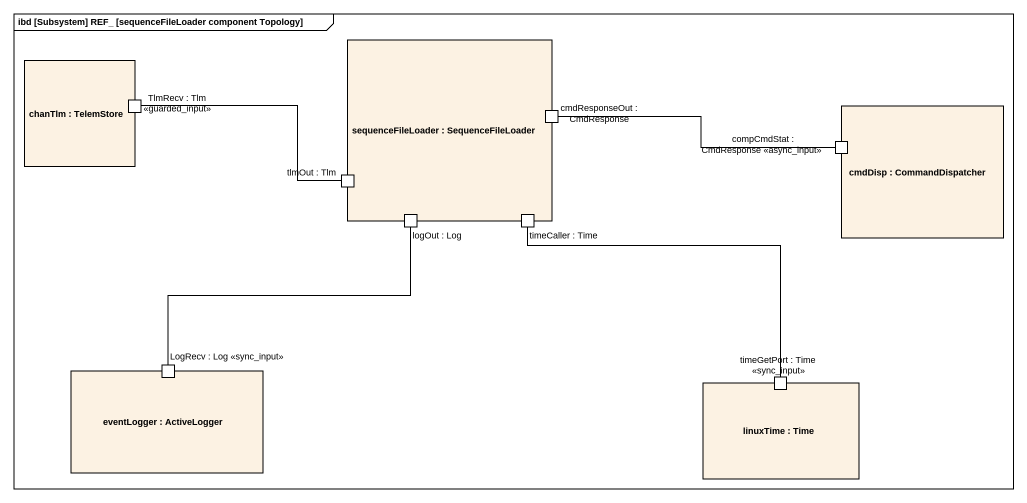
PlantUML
@startuml
mainframe ibd [Subsystem] REF_ [sequenceFileLoader component Topology]
rectangle "sequenceFileLoader : SequenceFileLoader" as sequenceFileLoader {
  port "cmdResponseOut : CmdResponse" as cmdResponseOut_CmdResponse
  port "tlmOut : Tlm" as tlmOut_Tlm
  port "logOut : Log" as logOut_Log
  port "timeCaller : Time" as timeCaller_Time
}
rectangle "chanTlm : TelemStore" as chanTlm {
  port "TlmRecv : Tlm <<guarded_input>>" as TlmRecv_Tlm_guarded_input
}
rectangle "cmdDisp : CommandDispatcher" as cmdDisp {
  port "compCmdStat : CmdResponse <<async_input>>" as compCmdStat_CmdResponse
}
rectangle "eventLogger : ActiveLogger" as eventLogger {
  port "LogRecv : Log <<sync_input>>" as LogRecv_Log_sync_input
}
rectangle "linuxTime : Time" as linuxTime {
  port "timeGetPort : Time <<sync_input>>" as timeGetPort_Time_sync_input
}
cmdResponseOut_CmdResponse -right- compCmdStat_CmdResponse
tlmOut_Tlm -left- TlmRecv_Tlm_guarded_input
logOut_Log -- LogRecv_Log_sync_input
timeCaller_Time -- timeGetPort_Time_sync_input
@enduml
